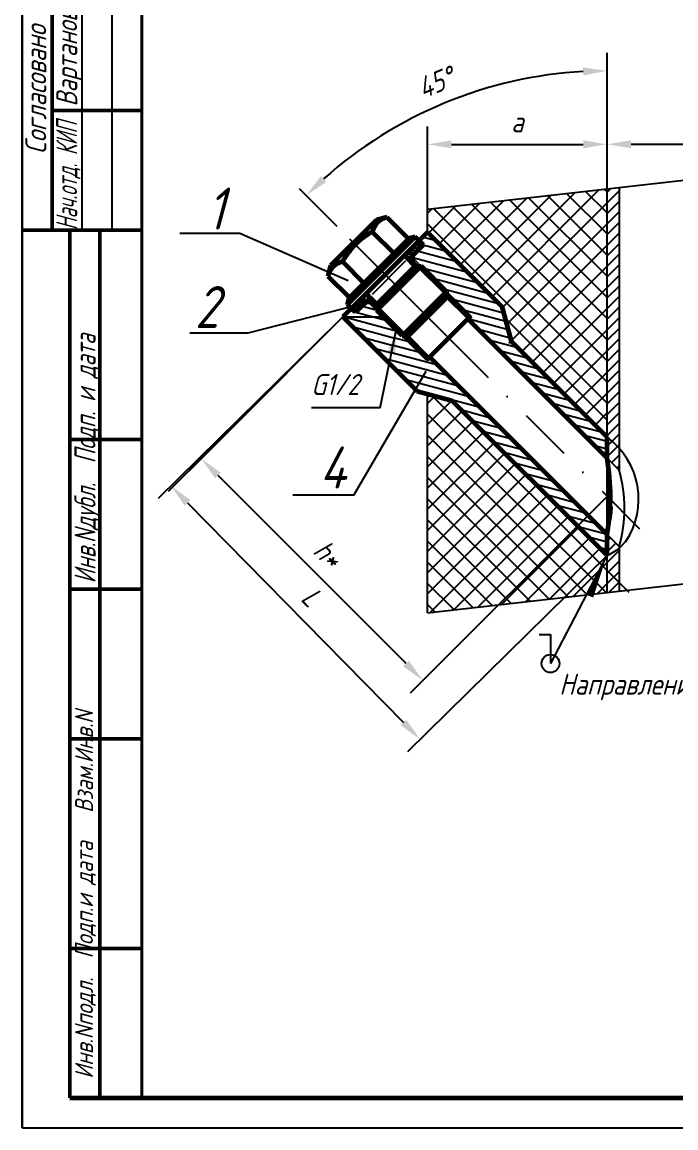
# Model space of a CAD drawing. Header units: inches. Extents: x 5120 to 5750, y -3370 to -3068.
# Drawn here: x 5120.4 to 5229.7, y -3364.7 to -3180 of the extents above; entities that cross this region are included whole.
import ezdxf
from ezdxf.enums import TextEntityAlignment as Align

# ---------------------------------------------------------------- set-up
doc = ezdxf.new("R2010")
doc.units = ezdxf.units.IN
doc.header["$LTSCALE"] = 0.7
doc.header["$MEASUREMENT"] = 0
doc.linetypes.add('DASHDOT', pattern=[25.4, 12.7, -6.35, 0, -6.35])
doc.layers.add('Слой1-05', color=7, linetype='Continuous')
doc.styles.get("Standard").update_dxf_attribs({"font": 'romand.shx', "width": 0.8, "oblique": 15, "height": 3.5})
doc.dimstyles.get("Standard").update_dxf_attribs({"dimtxt": 3.5, "dimasz": 4, "dimexe": 3, "dimexo": 0, "dimgap": 2, "dimtad": 1, "dimdsep": 46, "dimtxsty": 'Standard', "dimcen": 0.09, "dimaunit": 1, "dimadec": 3, "dimazin": 0, "dimtfac": 1, "dimtmove": 0, "dimatfit": 3, "dimfxl": 0.18, "dimtolj": 1, "dimtzin": 0, "dimlwd": 25, "dimlwe": 25, "dimarcsym": 0})
pattern_1 = [(45, (-20.5425, 61.1235), (-0.88388348, 0.88388348), [])]
pattern_2 = [(165, (-10.7823, 61.1235), (-0.3235238, -1.20740728), [])]

# ---------------------------------------------------------------- blocks, each defined once
blk = doc.blocks.new('*D104')
at = {"color": 0, "lineweight": 25, "transparency": 16777216}
blk.add_line((5218.19, -3207.86), (5218.19, -3185.13), dxfattribs=at)
blk.add_arc((5218.19, -3259.23), 71.11, 93.2236, 131.7764, dxfattribs=at)
for points in [[(5214.17, -3187.57), (5214.21, -3188.91), (5218.19, -3188.13)], [(5171.28, -3206.69), (5170.36, -3205.72), (5167.91, -3208.95)]]:
    blk.add_solid(points, dxfattribs=at)
at = {"layer": 'DEFPOINTS', "color": 0, "lineweight": 25, "transparency": 16777216}
for p in [(5199.79, -3190.55), (5166.3, -3207.35), (5218.19, -3207.86), (5218.19, -3247.92), (5223.87, -3264.91)]:
    blk.add_point(p, dxfattribs=at)
at = {"color": 0, "transparency": 16777216, "insert": (5189.54, -3190.08), "char_height": 3.5, "attachment_point": 5, "rotation": 22.5}
blk.add_mtext('\\A1;45%%d', dxfattribs=at)
blk = doc.blocks.new('*D105')
at = {"color": 0, "lineweight": 25, "transparency": 16777216}
for p, q in [((5188.19, -3211.26), (5188.19, -3197.41)), ((5218.19, -3207.86), (5218.19, -3197.41)), ((5192.19, -3200.41), (5214.19, -3200.41))]:
    blk.add_line(p, q, dxfattribs=at)
for points in [[(5192.19, -3199.74), (5192.19, -3201.07), (5188.19, -3200.41)], [(5214.19, -3199.74), (5214.19, -3201.07), (5218.19, -3200.41)]]:
    blk.add_solid(points, dxfattribs=at)
at = {"layer": 'DEFPOINTS', "color": 0, "lineweight": 25, "transparency": 16777216}
for p in [(5218.19, -3200.41), (5218.19, -3207.86), (5188.19, -3211.26)]:
    blk.add_point(p, dxfattribs=at)
at = {"color": 0, "lineweight": 25, "transparency": 16777216, "insert": (5203.19, -3196.66), "char_height": 3.5, "attachment_point": 5}
blk.add_mtext('\\A1;а', dxfattribs=at)
blk = doc.blocks.new('*D184')
at = {"color": 0, "lineweight": 25, "transparency": 16777216}
for p, q in [((5176.52, -3226.76), (5143.16, -3259.57)), ((5148.1, -3260.32), (5184.16, -3296.99)), ((5218.19, -3269.13), (5184.82, -3301.94))]:
    blk.add_line(p, q, dxfattribs=at)
for points in [[(5148.58, -3259.85), (5147.62, -3260.79), (5145.3, -3257.47)], [(5184.63, -3296.52), (5183.68, -3297.46), (5186.96, -3299.84)]]:
    blk.add_solid(points, dxfattribs=at)
at = {"layer": 'DEFPOINTS', "color": 0, "lineweight": 25, "transparency": 16777216}
for p in [(5176.52, -3226.76), (5218.19, -3269.13), (5186.96, -3299.84)]:
    blk.add_point(p, dxfattribs=at)
at = {"color": 0, "lineweight": 25, "transparency": 16777216, "insert": (5168.8, -3276.02), "char_height": 3.5, "attachment_point": 5, "rotation": 314.5179}
blk.add_mtext('\\A1;L', dxfattribs=at)

msp = doc.modelspace()

# ---------------------------------------------------------------- hatches: boundary and pattern name
at = {"lineweight": 25}
h = msp.add_hatch(dxfattribs=at)
h.set_pattern_fill('ANSI31', color=256, scale=10)
h.set_pattern_definition(pattern_1)
h.paths.add_polyline_path([(5218.191, -3252.87), (5220.191, -3254.87), (5220.191, -3207.63), (5218.191, -3207.857)])
h = msp.add_hatch(dxfattribs=at)
h.set_pattern_fill('ANSI31', color=256, scale=10, angle=120)
h.set_pattern_definition(pattern_2)
h.paths.add_polyline_path([(5191.373, -3224.992), (5191.373, -3225.713), (5195.078, -3229.418), (5195.439, -3229.058)])
h = msp.add_hatch(dxfattribs=at)
h.set_pattern_fill('ANSI31', color=256, scale=10, angle=120)
h.set_pattern_definition(pattern_2)
h.paths.add_polyline_path([(5180.766, -3229.234), (5174.049, -3229.234), (5181.82, -3237.006), (5182.976, -3231.444)])
h.paths.add_polyline_path([(5178.32, -3226.788), (5177.909, -3226.788), (5176.17, -3228.527), (5175.463, -3227.82), (5174.049, -3229.234), (5180.766, -3229.234), (5179.706, -3228.174)])
h = msp.add_hatch(dxfattribs=at)
h.set_pattern_fill('ANSI31', color=256, scale=10, angle=120)
h.set_pattern_definition(pattern_2)
h.paths.add_polyline_path([(5184.669, -3232.416), (5183.948, -3232.416), (5188.014, -3236.482), (5188.375, -3236.122)])
h = msp.add_hatch(dxfattribs=at)
h.set_pattern_fill('ANSI31', color=256, scale=10)
h.set_pattern_definition(pattern_1)
h.paths.add_polyline_path([(5220.191, -3267.598), (5218.191, -3265.598), (5218.191, -3275.297), (5220.191, -3275.07)])

# ---------------------------------------------------------------- linework, layer by layer
at = {"linetype": 'Continuous', "lineweight": 25}
for p, q in [((5120.446, -3067.747), (5120.446, -3364.747)), ((5120.446, -3364.747), (5120.446, -3067.747)), ((5201.108, -3229.418), (5218.191, -3246.501)), ((5218.191, -3252.87), (5220.191, -3254.87)), ((5218.191, -3265.598), (5220.191, -3267.598)), ((5120.446, -3364.747), (5750.446, -3364.747))]:
    msp.add_line(p, q, dxfattribs=at)
at = {"linetype": 'Continuous', "lineweight": 40}
msp.add_line((5140.446, -3072.747), (5140.446, -3359.747), dxfattribs=at)
at = {"lineweight": 50}
for p, q in [((5125.446, -3149.747), (5125.446, -3214.747)), ((5125.446, -3194.747), (5140.446, -3194.747)), ((5120.537, -3214.747), (5140.446, -3214.747)), ((5128.446, -3214.747), (5128.446, -3359.747)), ((5128.446, -3214.747), (5140.446, -3214.747)), ((5128.446, -3214.747), (5140.446, -3214.747)), ((5128.446, -3214.747), (5140.446, -3214.747)), ((5128.446, -3214.747), (5140.446, -3214.747)), ((5128.446, -3214.747), (5140.446, -3214.747)), ((5128.446, -3214.747), (5140.446, -3214.747)), ((5128.446, -3214.747), (5140.446, -3214.747)), ((5133.446, -3214.747), (5133.446, -3359.747)), ((5128.446, -3249.747), (5140.446, -3249.747)), ((5128.446, -3274.747), (5140.446, -3274.747)), ((5128.446, -3299.747), (5140.446, -3299.747)), ((5128.446, -3334.747), (5140.446, -3334.747))]:
    msp.add_line(p, q, dxfattribs=at)
for p, q in [((5130.446, -3149.747), (5130.446, -3214.747)), ((5135.446, -3149.747), (5135.446, -3214.747)), ((5218.191, -3247.921), (5218.191, -3207.857)), ((5188.191, -3215.092), (5188.191, -3211.263)), ((5146.814, -3215.264), (5156.814, -3215.264)), ((5188.191, -3215.092), (5181.12, -3222.163)), ((5175.463, -3227.82), (5181.12, -3222.163)), ((5178.593, -3226.213), (5184.92, -3232.539)), ((5148.492, -3231.897), (5158.219, -3231.897)), ((5188.191, -3278.703), (5188.191, -3242.102)), ((5218.191, -3268.025), (5218.191, -3268.427)), ((5218.143, -3269.096), (5208.726, -3287.171)), ((5218.191, -3275.297), (5218.191, -3273.285)), ((5208.726, -3282.311), (5208.726, -3287.171))]:
    msp.add_line(p, q)
at = {"lineweight": 25}
for p, q in [((5218.191, -3275.297), (5218.191, -3197.407)), ((5222.191, -3200.407), (5258.691, -3200.407)), ((5195.428, -3222.329), (5208.839, -3208.919)), ((5197.196, -3224.097), (5212.827, -3208.466)), ((5198.964, -3225.865), (5216.816, -3208.013)), ((5218.191, -3218.924), (5208.252, -3208.985)), ((5218.191, -3215.389), (5211.427, -3208.625)), ((5218.191, -3211.853), (5214.602, -3208.264)), ((5218.191, -3208.317), (5217.777, -3207.904)), ((5220.191, -3207.63), (5220.191, -3254.87)), ((5188.357, -3215.258), (5192.885, -3210.73)), ((5190.125, -3217.026), (5196.874, -3210.277)), ((5191.893, -3218.794), (5200.862, -3209.824)), ((5218.191, -3236.602), (5192.377, -3210.788)), ((5193.66, -3220.562), (5204.851, -3209.371)), ((5218.191, -3233.066), (5195.552, -3210.427)), ((5218.191, -3229.531), (5198.727, -3210.067)), ((5200.651, -3227.713), (5218.191, -3210.173)), ((5218.191, -3225.995), (5201.902, -3209.706)), ((5218.191, -3222.46), (5205.077, -3209.346)), ((5181.375, -3212.575, 0.5), (5179.635, -3213.042, 0.5)), ((5181.375, -3212.575, 0.5), (5179.635, -3213.042, 0.5)), ((5184.981, -3216.181, 0.5), (5181.375, -3212.575, 0.5)), ((5184.981, -3216.181, 0.5), (5181.375, -3212.575, 0.5)), ((5188.191, -3211.889), (5188.897, -3211.183)), ((5218.191, -3240.137), (5189.202, -3211.148)), ((5179.635, -3213.042, 0.5), (5171.998, -3220.678, 0.5)), ((5179.635, -3213.042, 0.5), (5171.998, -3220.678, 0.5)), ((5218.191, -3243.673), (5188.191, -3213.673)), ((5201.398, -3230.501), (5218.191, -3213.709)), ((5156.814, -3215.264), (5174.933, -3223.137)), ((5188.191, -3215.092), (5174.049, -3229.234)), ((5184.867, -3218.416, 0.5), (5188.191, -3215.092, 0.5)), ((5184.867, -3218.416, 0.5), (5188.191, -3215.092, 0.5)), ((5185.009, -3216.153, 0.5), (5184.981, -3216.181, 0.5)), ((5185.009, -3216.153, 0.5), (5184.981, -3216.181, 0.5)), ((5186.124, -3215.854, 0.5), (5185.009, -3216.153, 0.5)), ((5186.124, -3215.854, 0.5), (5185.009, -3216.153, 0.5)), ((5186.777, -3216.506, 0.5), (5186.124, -3215.854, 0.5)), ((5189.622, -3216.523), (5187.365, -3215.918)), ((5184.762, -3218.546, 0.5), (5184.811, -3218.478, 0.5)), ((5184.762, -3218.546, 0.5), (5184.811, -3218.478, 0.5)), ((5184.811, -3218.478, 0.5), (5184.867, -3218.416, 0.5)), ((5184.811, -3218.478, 0.5), (5184.867, -3218.416, 0.5)), ((5184.867, -3218.416, 0.5), (5184.867, -3218.416, 0.5)), ((5184.867, -3218.416, 0.5), (5184.867, -3218.416, 0.5)), ((5193.157, -3220.059), (5186.439, -3218.259)), ((5191.39, -3218.291), (5187.459, -3217.238)), ((5201.792, -3233.643), (5218.191, -3217.244)), ((5184.634, -3218.939, 0.5), (5184.643, -3218.856, 0.5)), ((5184.634, -3218.939, 0.5), (5184.643, -3218.856, 0.5)), ((5184.634, -3219.023, 0.5), (5184.634, -3218.939, 0.5)), ((5184.634, -3219.023, 0.5), (5184.634, -3218.939, 0.5)), ((5184.643, -3219.106, 0.5), (5184.634, -3219.023, 0.5)), ((5184.643, -3219.106, 0.5), (5184.634, -3219.023, 0.5)), ((5184.643, -3218.856, 0.5), (5184.66, -3218.774, 0.5)), ((5184.643, -3218.856, 0.5), (5184.66, -3218.774, 0.5)), ((5184.66, -3219.188, 0.5), (5184.643, -3219.106, 0.5)), ((5184.66, -3219.188, 0.5), (5184.643, -3219.106, 0.5)), ((5184.66, -3218.774, 0.5), (5184.686, -3218.695, 0.5)), ((5184.66, -3218.774, 0.5), (5184.686, -3218.695, 0.5)), ((5184.686, -3219.268, 0.5), (5184.66, -3219.188, 0.5)), ((5184.686, -3219.268, 0.5), (5184.66, -3219.188, 0.5)), ((5184.686, -3218.695, 0.5), (5184.72, -3218.618, 0.5)), ((5184.686, -3218.695, 0.5), (5184.72, -3218.618, 0.5)), ((5184.72, -3219.344, 0.5), (5184.686, -3219.268, 0.5)), ((5184.72, -3219.344, 0.5), (5184.686, -3219.268, 0.5)), ((5184.72, -3218.618, 0.5), (5184.762, -3218.546, 0.5)), ((5184.72, -3218.618, 0.5), (5184.762, -3218.546, 0.5)), ((5184.762, -3219.417, 0.5), (5184.72, -3219.344, 0.5)), ((5184.762, -3219.417, 0.5), (5184.72, -3219.344, 0.5)), ((5184.811, -3219.485, 0.5), (5184.762, -3219.417, 0.5)), ((5184.811, -3219.485, 0.5), (5184.762, -3219.417, 0.5)), ((5184.867, -3219.547, 0.5), (5184.811, -3219.485, 0.5)), ((5184.867, -3219.547, 0.5), (5184.811, -3219.485, 0.5)), ((5185.923, -3220.603, 0.5), (5184.867, -3219.547, 0.5)), ((5185.923, -3220.603, 0.5), (5184.867, -3219.547, 0.5)), ((5194.925, -3221.827), (5185.749, -3219.368)), ((5181.12, -3222.163), (5148.234, -3255.048)), ((5171.998, -3220.678, 0.5), (5171.532, -3222.418, 0.5)), ((5171.998, -3220.678, 0.5), (5171.532, -3222.418, 0.5)), ((5185.983, -3220.654, 0.5), (5185.923, -3220.603, 0.5)), ((5185.923, -3220.603, 0.5), (5185.923, -3220.603, 0.5)), ((5185.983, -3220.654, 0.5), (5185.923, -3220.603, 0.5)), ((5185.923, -3220.603, 0.5), (5185.923, -3220.603, 0.5)), ((5186.027, -3220.682, 0.5), (5185.983, -3220.654, 0.5)), ((5186.027, -3220.682, 0.5), (5185.983, -3220.654, 0.5)), ((5186.073, -3220.706, 0.5), (5186.027, -3220.682, 0.5)), ((5186.073, -3220.706, 0.5), (5186.027, -3220.682, 0.5)), ((5186.122, -3220.725, 0.5), (5186.073, -3220.706, 0.5)), ((5186.122, -3220.725, 0.5), (5186.073, -3220.706, 0.5)), ((5186.173, -3220.738, 0.5), (5186.122, -3220.725, 0.5)), ((5186.173, -3220.738, 0.5), (5186.122, -3220.725, 0.5)), ((5186.224, -3220.746, 0.5), (5186.173, -3220.738, 0.5)), ((5186.224, -3220.746, 0.5), (5186.173, -3220.738, 0.5)), ((5186.277, -3220.749, 0.5), (5186.224, -3220.746, 0.5)), ((5186.277, -3220.749, 0.5), (5186.224, -3220.746, 0.5)), ((5186.409, -3220.749, 0.5), (5186.277, -3220.749, 0.5)), ((5186.409, -3220.749, 0.5), (5186.277, -3220.749, 0.5)), ((5186.77, -3221.11, 0.5), (5186.409, -3220.749, 0.5)), ((5186.77, -3221.11, 0.5), (5186.409, -3220.749, 0.5)), ((5187.13, -3220.749, 0.5), (5186.77, -3221.11, 0.5)), ((5187.13, -3220.749, 0.5), (5186.77, -3221.11, 0.5)), ((5191.373, -3224.992, 0.5), (5187.13, -3220.749, 0.5)), ((5191.373, -3224.992, 0.5), (5187.13, -3220.749, 0.5)), ((5196.693, -3223.594), (5187.517, -3221.136)), ((5203.913, -3235.057), (5218.191, -3220.78)), ((5171.532, -3222.418, 0.5), (5175.138, -3226.024, 0.5)), ((5171.532, -3222.418, 0.5), (5175.138, -3226.024, 0.5)), ((5198.461, -3225.362), (5189.284, -3222.903)), ((5177.372, -3225.911, 0.5), (5177.434, -3225.855, 0.5)), ((5177.372, -3225.911, 0.5), (5177.434, -3225.855, 0.5)), ((5177.434, -3225.855, 0.5), (5177.502, -3225.806, 0.5)), ((5177.434, -3225.855, 0.5), (5177.502, -3225.806, 0.5)), ((5177.502, -3225.806, 0.5), (5177.575, -3225.764, 0.5)), ((5177.502, -3225.806, 0.5), (5177.575, -3225.764, 0.5)), ((5177.575, -3225.764, 0.5), (5177.651, -3225.73, 0.5)), ((5177.575, -3225.764, 0.5), (5177.651, -3225.73, 0.5)), ((5177.651, -3225.73, 0.5), (5177.731, -3225.704, 0.5)), ((5177.651, -3225.73, 0.5), (5177.731, -3225.704, 0.5)), ((5177.731, -3225.704, 0.5), (5177.813, -3225.686, 0.5)), ((5177.731, -3225.704, 0.5), (5177.813, -3225.686, 0.5)), ((5177.813, -3225.686, 0.5), (5177.896, -3225.678, 0.5)), ((5177.813, -3225.686, 0.5), (5177.896, -3225.678, 0.5)), ((5177.896, -3225.678, 0.5), (5177.98, -3225.678, 0.5)), ((5177.896, -3225.678, 0.5), (5177.98, -3225.678, 0.5)), ((5177.98, -3225.678, 0.5), (5178.063, -3225.686, 0.5)), ((5177.98, -3225.678, 0.5), (5178.063, -3225.686, 0.5)), ((5178.063, -3225.686, 0.5), (5178.145, -3225.704, 0.5)), ((5178.063, -3225.686, 0.5), (5178.145, -3225.704, 0.5)), ((5178.145, -3225.704, 0.5), (5178.224, -3225.73, 0.5)), ((5178.145, -3225.704, 0.5), (5178.224, -3225.73, 0.5)), ((5178.224, -3225.73, 0.5), (5178.301, -3225.764, 0.5)), ((5178.224, -3225.73, 0.5), (5178.301, -3225.764, 0.5)), ((5178.301, -3225.764, 0.5), (5178.373, -3225.806, 0.5)), ((5178.301, -3225.764, 0.5), (5178.373, -3225.806, 0.5)), ((5178.373, -3225.806, 0.5), (5178.441, -3225.855, 0.5)), ((5178.373, -3225.806, 0.5), (5178.441, -3225.855, 0.5)), ((5178.441, -3225.855, 0.5), (5178.503, -3225.911, 0.5)), ((5178.441, -3225.855, 0.5), (5178.503, -3225.911, 0.5)), ((5191.012, -3225.352, 0.5), (5191.373, -3224.992, 0.5)), ((5191.012, -3225.352, 0.5), (5191.373, -3224.992, 0.5)), ((5191.373, -3225.713, 0.5), (5191.012, -3225.352, 0.5)), ((5191.012, -3225.352, 0.5), (5191.012, -3225.352, 0.5)), ((5191.012, -3225.352, 0.5), (5191.012, -3225.352, 0.5)), ((5191.373, -3225.713, 0.5), (5191.012, -3225.352, 0.5)), ((5191.012, -3225.352, 0.5), (5191.012, -3225.352, 0.5)), ((5191.012, -3225.352, 0.5), (5191.012, -3225.352, 0.5)), ((5200.033, -3227.077), (5191.052, -3224.671)), ((5191.373, -3224.992), (5195.439, -3229.058)), ((5191.373, -3226.052, 0.5), (5191.373, -3225.713, 0.5)), ((5191.373, -3226.052, 0.5), (5191.373, -3225.713, 0.5)), ((5205.681, -3236.825), (5218.191, -3224.315)), ((5158.219, -3231.897), (5176.971, -3227.089)), ((5175.109, -3226.052, 0.5), (5174.81, -3227.168, 0.5)), ((5175.109, -3226.052, 0.5), (5174.81, -3227.168, 0.5)), ((5174.81, -3227.168, 0.5), (5176.17, -3228.527, 0.5)), ((5174.81, -3227.168, 0.5), (5176.17, -3228.527, 0.5)), ((5175.138, -3226.024, 0.5), (5175.109, -3226.052, 0.5)), ((5175.138, -3226.024, 0.5), (5175.109, -3226.052, 0.5)), ((5175.463, -3227.82, 0.5), (5177.372, -3225.911, 0.5)), ((5175.463, -3227.82, 0.5), (5177.372, -3225.911, 0.5)), ((5179.706, -3228.174), (5178.32, -3226.788)), ((5178.503, -3225.911, 0.5), (5178.503, -3225.911, 0.5)), ((5178.503, -3225.911, 0.5), (5179.559, -3226.967, 0.5)), ((5178.503, -3225.911, 0.5), (5178.503, -3225.911, 0.5)), ((5178.503, -3225.911, 0.5), (5179.559, -3226.967, 0.5)), ((5179.559, -3226.967, 0.5), (5179.594, -3227.005, 0.5)), ((5179.559, -3226.967, 0.5), (5179.594, -3227.005, 0.5)), ((5179.594, -3227.005, 0.5), (5179.625, -3227.048, 0.5)), ((5179.594, -3227.005, 0.5), (5179.625, -3227.048, 0.5)), ((5179.625, -3227.048, 0.5), (5179.651, -3227.093, 0.5)), ((5179.625, -3227.048, 0.5), (5179.651, -3227.093, 0.5)), ((5179.651, -3227.093, 0.5), (5179.672, -3227.141, 0.5)), ((5179.651, -3227.093, 0.5), (5179.672, -3227.141, 0.5)), ((5179.672, -3227.141, 0.5), (5179.688, -3227.191, 0.5)), ((5179.672, -3227.141, 0.5), (5179.688, -3227.191, 0.5)), ((5179.688, -3227.191, 0.5), (5179.699, -3227.242, 0.5)), ((5179.688, -3227.191, 0.5), (5179.699, -3227.242, 0.5)), ((5179.699, -3227.242, 0.5), (5179.706, -3227.32, 0.5)), ((5179.699, -3227.242, 0.5), (5179.706, -3227.32, 0.5)), ((5179.706, -3227.32, 0.5), (5179.706, -3227.32, 0.5)), ((5179.706, -3227.32, 0.5), (5179.706, -3227.452, 0.5)), ((5179.706, -3227.32, 0.5), (5179.706, -3227.32, 0.5)), ((5179.706, -3227.32, 0.5), (5179.706, -3227.452, 0.5)), ((5179.706, -3227.452, 0.5), (5180.066, -3227.813, 0.5)), ((5179.706, -3227.452, 0.5), (5180.066, -3227.813, 0.5)), ((5185.009, -3232.416, 0.5), (5191.373, -3226.052, 0.5)), ((5185.009, -3232.416, 0.5), (5191.373, -3226.052, 0.5)), ((5200.889, -3228.601), (5192.82, -3226.439)), ((5174.049, -3229.234), (5144.863, -3258.42)), ((5174.049, -3229.234), (5180.889, -3229.234)), ((5180.066, -3227.813, 0.5), (5179.706, -3228.174, 0.5)), ((5180.066, -3227.813, 0.5), (5179.706, -3228.174, 0.5)), ((5179.706, -3228.174, 0.5), (5183.948, -3232.416, 0.5)), ((5179.706, -3228.174, 0.5), (5183.948, -3232.416, 0.5)), ((5201.263, -3229.995), (5194.588, -3228.207)), ((5207.449, -3238.593), (5218.191, -3227.851)), ((5201.636, -3231.389), (5194.909, -3229.587)), ((5202.01, -3232.784), (5196.674, -3231.354)), ((5209.217, -3240.361), (5218.191, -3231.387)), ((5180.273, -3244.454), (5182.972, -3231.465)), ((5184.91, -3233.378), (5182.697, -3232.785)), ((5183.142, -3231.61), (5182.952, -3231.559)), ((5183.948, -3232.416, 0.5), (5184.309, -3232.056, 0.5)), ((5183.948, -3232.416, 0.5), (5184.309, -3232.056, 0.5)), ((5183.948, -3232.416), (5188.014, -3236.482)), ((5184.309, -3232.056, 0.5), (5184.669, -3232.416, 0.5)), ((5184.309, -3232.056, 0.5), (5184.669, -3232.416, 0.5)), ((5184.669, -3232.416, 0.5), (5185.009, -3232.416, 0.5)), ((5184.669, -3232.416, 0.5), (5185.009, -3232.416, 0.5)), ((5203.272, -3234.416), (5198.442, -3233.122)), ((5186.678, -3235.146), (5182.443, -3234.011)), ((5205.04, -3236.184), (5200.21, -3234.889)), ((5210.984, -3242.128), (5218.191, -3234.922)), ((5191.662, -3239.07), (5181.933, -3236.463)), ((5189.894, -3237.302), (5182.188, -3235.237)), ((5206.807, -3237.951), (5201.978, -3236.657)), ((5175.865, -3259.007), (5187.982, -3238.283)), ((5193.43, -3240.837), (5182.805, -3237.99)), ((5208.575, -3239.719), (5203.745, -3238.425)), ((5212.752, -3243.896), (5218.191, -3238.458)), ((5195.198, -3242.605), (5184.572, -3239.758)), ((5210.343, -3241.487), (5205.513, -3240.193)), ((5196.965, -3244.373), (5186.34, -3241.526)), ((5188.191, -3243.709), (5189.458, -3242.442)), ((5221.85, -3275.317), (5188.799, -3242.265)), ((5212.111, -3243.255), (5207.281, -3241.961)), ((5214.52, -3245.664), (5218.191, -3241.993)), ((5188.191, -3247.244), (5192.246, -3243.189)), ((5213.878, -3245.022), (5209.049, -3243.728)), ((5180.273, -3244.454), (5168.778, -3244.454)), ((5188.191, -3250.78), (5194.014, -3244.957)), ((5218.015, -3275.317), (5188.191, -3245.493)), ((5198.733, -3246.141), (5193.904, -3244.847)), ((5215.646, -3246.79), (5210.817, -3245.496)), ((5216.17, -3247.314), (5218.191, -3245.293)), ((5188.191, -3254.315), (5195.782, -3246.725)), ((5200.501, -3247.908), (5195.671, -3246.614)), ((5217.414, -3248.558), (5212.584, -3247.264)), ((5188.191, -3257.851), (5197.549, -3248.492)), ((5214.84, -3275.677), (5188.191, -3249.028)), ((5202.269, -3249.676), (5197.439, -3248.382)), ((5218.191, -3250.06), (5214.352, -3249.032)), ((5217.779, -3248.923), (5218.191, -3248.512)), ((5188.191, -3261.387), (5199.317, -3250.26)), ((5204.037, -3251.444), (5199.207, -3250.15)), ((5218.191, -3251.354), (5216.12, -3250.799)), ((5188.191, -3264.922), (5201.085, -3252.028)), ((5211.665, -3276.038), (5188.191, -3252.564)), ((5205.804, -3253.212), (5200.975, -3251.918)), ((5218.191, -3252.648), (5217.888, -3252.567)), ((5218.191, -3252.87), (5218.191, -3269.134)), ((5188.191, -3268.458), (5202.853, -3253.796)), ((5207.572, -3254.979), (5202.742, -3253.685)), ((5184.598, -3287.17), (5153.184, -3255.756)), ((5188.191, -3271.993), (5204.62, -3255.563)), ((5208.49, -3276.398), (5188.191, -3256.099)), ((5209.34, -3256.747), (5204.51, -3255.453)), ((5211.108, -3258.515), (5206.278, -3257.221)), ((5175.865, -3259.007), (5165.686, -3259.007)), ((5188.191, -3275.529), (5206.388, -3257.331)), ((5188.598, -3278.657), (5208.156, -3259.099)), ((5212.875, -3260.283), (5208.046, -3258.989)), ((5218.191, -3259.234), (5185.306, -3292.12)), ((5205.315, -3276.759), (5188.191, -3259.635)), ((5192.587, -3278.204), (5209.924, -3260.867)), ((5214.643, -3262.051), (5209.813, -3260.756)), ((5196.575, -3277.751), (5211.692, -3262.635)), ((5216.411, -3263.818), (5211.581, -3262.524)), ((5202.14, -3277.119), (5188.191, -3263.17)), ((5200.563, -3277.298), (5213.459, -3264.402)), ((5218.179, -3265.586), (5213.349, -3264.292)), ((5204.552, -3276.845), (5215.227, -3266.17)), ((5218.191, -3266.883), (5215.117, -3266.06)), ((5198.965, -3277.48), (5188.191, -3266.706)), ((5208.54, -3276.392), (5216.995, -3267.938)), ((5218.191, -3268.127), (5216.815, -3267.758)), ((5220.191, -3267.598), (5220.191, -3275.07)), ((5195.79, -3277.84), (5188.191, -3270.241)), ((5212.529, -3275.94), (5218.191, -3270.277)), ((5192.615, -3278.201), (5188.191, -3273.777)), ((5216.517, -3275.487), (5218.191, -3273.813)), ((5189.44, -3278.561), (5188.191, -3277.312)), ((5206.815, -3282.311), (5208.726, -3282.311))]:
    msp.add_line(p, q, dxfattribs=at)
at = {"linetype": 'DASHDOT', "lineweight": 25}
msp.add_line((5166.764, -3207.808), (5224.555, -3265.598), dxfattribs=at)
at = {"color": 7, "linetype": 'Continuous', "lineweight": 60}
for p, q in [((5181.375, -3212.575), (5179.635, -3213.042)), ((5181.375, -3212.575), (5179.635, -3213.042)), ((5181.375, -3212.575), (5184.981, -3216.181)), ((5181.375, -3212.575), (5184.981, -3216.181)), ((5179.635, -3213.042), (5171.998, -3220.678)), ((5179.635, -3213.042), (5171.998, -3220.678)), ((5186.124, -3215.854), (5174.81, -3227.168)), ((5186.124, -3215.854), (5174.81, -3227.168)), ((5175.138, -3226.024), (5184.981, -3216.181)), ((5175.138, -3226.024), (5184.981, -3216.181)), ((5178.947, -3215.003), (5182.553, -3218.608)), ((5178.947, -3215.003), (5182.553, -3218.608)), ((5188.191, -3215.092), (5184.867, -3218.416)), ((5188.191, -3215.092), (5184.867, -3218.416)), ((5184.981, -3216.181), (5185.009, -3216.153)), ((5184.981, -3216.181), (5185.009, -3216.153)), ((5186.124, -3215.854), (5185.009, -3216.153)), ((5186.124, -3215.854), (5185.009, -3216.153)), ((5175.463, -3227.82), (5184.867, -3218.416)), ((5175.463, -3227.82), (5184.867, -3218.416)), ((5173.959, -3219.991), (5177.565, -3223.597)), ((5173.959, -3219.991), (5177.565, -3223.597)), ((5185.923, -3220.603), (5184.867, -3219.547)), ((5185.923, -3220.603), (5184.867, -3219.547)), ((5186.409, -3220.749), (5185.744, -3220.084)), ((5171.998, -3220.678), (5171.532, -3222.418)), ((5171.998, -3220.678), (5171.532, -3222.418)), ((5179.706, -3228.174), (5187.13, -3220.749)), ((5179.706, -3227.113), (5186.069, -3220.749)), ((5179.706, -3228.174), (5187.13, -3220.749)), ((5179.706, -3227.113), (5186.069, -3220.749)), ((5186.277, -3220.749), (5187.13, -3220.749)), ((5186.277, -3220.749), (5187.13, -3220.749)), ((5191.373, -3224.992), (5187.13, -3220.749)), ((5191.373, -3224.992), (5187.13, -3220.749)), ((5171.532, -3222.418), (5175.138, -3226.024)), ((5171.532, -3222.418), (5175.138, -3226.024)), ((5183.948, -3232.416), (5191.373, -3224.992)), ((5183.948, -3232.416), (5191.373, -3224.992)), ((5191.373, -3224.992), (5191.373, -3226.052)), ((5195.078, -3229.418), (5191.373, -3225.713)), ((5174.81, -3227.168), (5175.109, -3226.052)), ((5174.81, -3227.168), (5175.109, -3226.052)), ((5176.17, -3228.527), (5174.81, -3227.168)), ((5176.17, -3228.527), (5174.81, -3227.168)), ((5175.109, -3226.052), (5175.138, -3226.024)), ((5175.109, -3226.052), (5175.138, -3226.024)), ((5178.503, -3225.911), (5179.559, -3226.967)), ((5178.503, -3225.911), (5179.559, -3226.967)), ((5179.706, -3227.452), (5179.041, -3226.788)), ((5179.706, -3227.32), (5179.706, -3228.174)), ((5179.706, -3227.32), (5179.706, -3228.174)), ((5185.009, -3232.416), (5191.373, -3226.052)), ((5191.373, -3226.052), (5185.009, -3232.416)), ((5183.948, -3232.416), (5179.706, -3228.174)), ((5183.948, -3232.416), (5179.706, -3228.174)), ((5195.439, -3229.058), (5188.014, -3236.482)), ((5183.948, -3232.416), (5185.009, -3232.416)), ((5188.375, -3236.122), (5184.669, -3232.416))]:
    msp.add_line(p, q, dxfattribs=at)
at = {"color": 7, "linetype": 'Continuous'}
for p, q in [((5194.079, -3235.122), (5175.227, -3216.271)), ((5191.373, -3224.992), (5191.373, -3226.052)), ((5185.009, -3232.416), (5191.373, -3226.052)), ((5183.948, -3232.416), (5185.009, -3232.416)), ((5218.963, -3260.975), (5218.898, -3261.918)), ((5218.898, -3261.918), (5218.788, -3262.842)), ((5218.788, -3262.842), (5218.672, -3263.537)), ((5218.191, -3268.279), (5218.174, -3268.309))]:
    msp.add_line(p, q, dxfattribs=at)
at = {"lineweight": 60}
for p, q in [((5181.12, -3222.163), (5188.191, -3215.092)), ((5187.484, -3217.213, 0.5), (5186.124, -3215.854, 0.5)), ((5185.009, -3219.688), (5187.484, -3217.213)), ((5185.009, -3218.274), (5185.716, -3218.981)), ((5185.574, -3220.254), (5185.744, -3220.084)), ((5185.744, -3220.084), (5185.744, -3218.953)), ((5181.12, -3222.163), (5174.049, -3229.234)), ((5187.116, -3220.735), (5191.373, -3224.992)), ((5178.645, -3226.052), (5176.17, -3228.527)), ((5177.231, -3226.052), (5177.938, -3226.759)), ((5179.041, -3226.788), (5177.909, -3226.788)), ((5179.211, -3226.618), (5179.041, -3226.788)), ((5218.191, -3252.87), (5218.191, -3249.335)), ((5218.191, -3269.134), (5218.191, -3265.598))]:
    msp.add_line(p, q, dxfattribs=at)
at = {"color": 0}
for p, q in [((5186.706, -3217.991), (5186.706, -3216.577)), ((5186.837, -3216.567), (5186.716, -3216.567)), ((5185.118, -3218.384), (5185.118, -3218.165)), ((5186.543, -3218.154), (5185.129, -3218.154)), ((5185.515, -3218.781), (5185.515, -3217.768)), ((5186.94, -3217.757), (5185.525, -3217.757)), ((5187.337, -3217.361), (5185.922, -3217.361)), ((5187.234, -3216.964), (5186.319, -3216.964)), ((5187.103, -3217.594), (5187.103, -3216.833)), ((5186.146, -3218.551), (5185.286, -3218.551)), ((5185.749, -3218.948), (5185.683, -3218.948)), ((5175.593, -3227.951), (5175.593, -3227.69)), ((5177.018, -3227.679), (5175.604, -3227.679)), ((5175.99, -3228.347), (5175.99, -3227.293)), ((5177.415, -3227.282), (5176, -3227.282)), ((5176.387, -3228.31), (5176.387, -3226.896)), ((5177.812, -3226.886), (5176.397, -3226.886)), ((5176.784, -3227.913), (5176.784, -3226.499)), ((5177.667, -3226.489), (5176.794, -3226.489)), ((5177.181, -3227.516), (5177.181, -3226.102)), ((5177.578, -3227.119), (5177.578, -3226.399)), ((5176.621, -3228.076), (5175.719, -3228.076)), ((5176.224, -3228.473), (5176.116, -3228.473))]:
    msp.add_line(p, q, dxfattribs=at)
at = {"linetype": 'Continuous', "lineweight": 60}
for p, q in [((5188.191, -3215.092), (5200.593, -3227.494)), ((5200.593, -3227.494), (5202.146, -3233.29)), ((5174.049, -3229.234), (5186.451, -3241.636)), ((5194.908, -3229.588), (5218.191, -3252.87)), ((5202.146, -3233.29), (5218.191, -3249.335)), ((5188.544, -3235.952), (5218.191, -3265.598)), ((5186.451, -3241.636), (5192.246, -3243.189)), ((5192.246, -3243.189), (5218.191, -3269.134)), ((5128.446, -3359.747), (5745.446, -3359.747))]:
    msp.add_line(p, q, dxfattribs=at)
at = {"color": 7, "linetype": 'Continuous', "lineweight": 25}
for p, q in [((5184.519, -3219.895), (5178.914, -3225.5)), ((5191.352, -3225.692), (5186.409, -3220.749)), ((5184.669, -3232.416), (5179.706, -3227.452)), ((5184.696, -3232.443), (5179.725, -3227.472))]:
    msp.add_line(p, q, dxfattribs=at)
at = {"lineweight": 20}
msp.add_line((5185.744, -3219.363), (5187.13, -3220.749), dxfattribs=at)
at = {"color": 0, "lineweight": 60}
msp.add_line((5177.27, -3226.092), (5177.191, -3226.092), dxfattribs=at)
for points in [[(5188.191, -3211.263), (5235.426, -3205.9), (5256.326, -3208.945), (5262.691, -3208.392)], [(5188.191, -3278.703), (5235.426, -3273.34), (5256.326, -3276.385), (5262.691, -3275.832)]]:
    msp.add_lwpolyline(points)
msp.add_lwpolyline([(5218.143, -3269.096, 0, 1.25, 0), (5215.29, -3275.897, 1.25, 1.25, 0)], format="xyseb")
msp.add_circle((5208.726, -3287.171), 1.5)
at = {"color": 7, "linetype": 'Continuous', "lineweight": 60}
for centre, radius, start, end in [((5182.315, -3215.943), 3.496, 105.59671, 164.40329), ((5182.315, -3215.943), 3.496, 105.59671, 164.40329), ((5186.062, -3227.105), 14.039, 120.44858, 149.55142), ((5186.062, -3227.105), 14.039, 120.44858, 149.55142), ((5185.433, -3218.981), 0.8, 135, 225), ((5185.433, -3218.981), 0.8, 135, 225), ((5174.899, -3223.358), 3.496, 105.59671, 164.40329), ((5174.899, -3223.358), 3.496, 105.59671, 164.40329), ((5186.277, -3220.249), 0.5, 225, 270), ((5186.277, -3220.249), 0.5, 225, 270), ((5177.938, -3226.477), 0.8, 45, 135), ((5177.938, -3226.477), 0.8, 45, 135), ((5179.206, -3227.32), 0.5, 0, 45), ((5179.206, -3227.32), 0.5, 0, 45)]:
    msp.add_arc(centre, radius, start, end, dxfattribs=at)
at = {"lineweight": 25}
for centre, radius, start, end in [((5210.721, -3259.695), 12.742, 325.87161, 54.16545), ((5198.095, -3261.234), 22.994, 343.93257, 16.06743), ((5214.964, -3261.778), 8.032, 293.68486, 330.66094)]:
    msp.add_arc(centre, radius, start, end, dxfattribs=at)
at = {"lineweight": 60}
msp.add_arc((5181.964, -3259.234), 36.781, 350.03646, 9.96354, dxfattribs=at)
at = {"lineweight": 25}
for points in [[(5222.191, -3199.74), (5222.191, -3201.073), (5218.191, -3200.407)], [(5181.462, -3235.264), (5182.761, -3235.562), (5183.008, -3231.515)], [(5153.656, -3255.284), (5152.713, -3256.227), (5150.356, -3252.927)], [(5185.07, -3286.698), (5184.127, -3287.641), (5187.427, -3289.998)]]:
    msp.add_solid(points, dxfattribs=at)
at = {"layer": 'DEFPOINTS', "color": 0, "linetype": 'ByBlock'}
for p in [(5142.892, -3187.535), (5186.423, -3216.86), (5187.234, -3216.964), (5191.689, -3221.793), (5174.756, -3226.406), (5176.17, -3228.527), (5176.17, -3228.527), (5187.484, -3228.527), (5183.169, -3231.637), (5183.169, -3231.637), (5184.468, -3231.543), (5201.863, -3236.543), (5191.964, -3239.371), (5193.381, -3242.91), (5195.499, -3242.907), (5195.499, -3242.907), (5195.499, -3242.907), (5192.989, -3245.346), (5220.191, -3250.734), (5223.848, -3264.891), (5218.191, -3270.548)]:
    msp.add_point(p, dxfattribs=at)
at = {"layer": 'Слой1-05', "lineweight": 50}
msp.add_line((5128.446, -3214.747), (5140.446, -3214.747), dxfattribs=at)

# ---------------------------------------------------------------- texts
at = {"color": 0, "linetype": 'Continuous', "lineweight": 25, "oblique": 15}
for s, width, p, p2 in [('Вартанова', 0.586962, (5129.646, -3194.092), (5129.646, -3175.994)), ('Нач.отд. КИП', 0.45245, (5129.646, -3214.745), (5129.646, -3196.647))]:
    msp.add_text(s, height=3.5, rotation=90, dxfattribs=dict(at, width=width)).set_placement(p, p2, align=Align.FIT)
at = {"linetype": 'Continuous', "lineweight": 25, "insert": (5120.988, -3202.037), "char_height": 3.5, "width": 26.79347, "attachment_point": 1, "rotation": 90}
msp.add_mtext('Согласовано', dxfattribs=at)
at = {"lineweight": 35, "char_height": 7, "width": 8.75661, "attachment_point": 1}
for s, insert in [('1', (5151.321, -3207.652)), ('2', (5149.316, -3224.091)), ('4', (5170.118, -3250.911))]:
    msp.add_mtext(s, dxfattribs=dict(at, insert=insert))
at = {"lineweight": 25, "attachment_point": 1, "rotation": 90}
for s, insert, char_height, width in [('{\\W0.7;Инв.Nдубл.  Подп. и дата}', (5129.214, -3273.77), 3.5, 77.54763), ('Инв.Nподл.  Подп.и дата   Взам.Инв.N', (5129.297, -3356.54), 3, 110.87527)]:
    msp.add_mtext(s, dxfattribs=dict(at, insert=insert, char_height=char_height, width=width))
at = {"lineweight": 25, "insert": (5168.738, -3238.794), "char_height": 3.5, "width": 20.99902, "attachment_point": 1}
msp.add_mtext('G1/2', dxfattribs=at)
at = {"lineweight": 25, "insert": (5171.543, -3268.811), "char_height": 3.5, "attachment_point": 5, "rotation": 315}
msp.add_mtext('\\A1;h*', dxfattribs=at)
at = {"lineweight": 25, "insert": (5210.188, -3288.857), "char_height": 3.5, "attachment_point": 1}
msp.add_mtext_dynamic_manual_height_columns('Направление потока', width=43.67167, gutter_width=17.5, heights=[0], dxfattribs=at)

# ---------------------------------------------------------------- dimensions: what is measured, and where the dimension line sits
dim = msp.add_angular_dim_2l(base=(5199.787, -3190.551), line1=((5218.191, -3247.921), (5218.191, -3207.857)), line2=((5166.305, -3207.348), (5223.866, -3264.909)), text='45%%d', dimstyle='Standard')
dim.commit()
dim.dimension.update_dxf_attribs({"geometry": '*D104', "text_midpoint": (5189.545, -3190.077)})
at = {"lineweight": 25}
dim = msp.add_linear_dim(base=(5218.191, -3200.407), p1=(5188.191, -3211.263), p2=(5218.191, -3207.857), text='а', dimstyle='Standard', dxfattribs=at)
dim.commit()
dim.dimension.update_dxf_attribs({"geometry": '*D105', "text_midpoint": (5203.191, -3196.657)})
dim = msp.add_aligned_dim(p1=(5176.524, -3226.759), p2=(5218.191, -3269.134), distance=-43.796, text='L', dimstyle='Standard', dxfattribs=at)
dim.commit()
dim.dimension.update_dxf_attribs({"geometry": '*D184', "text_midpoint": (5168.803, -3276.024)})

doc.saveas('drawing.dxf')
